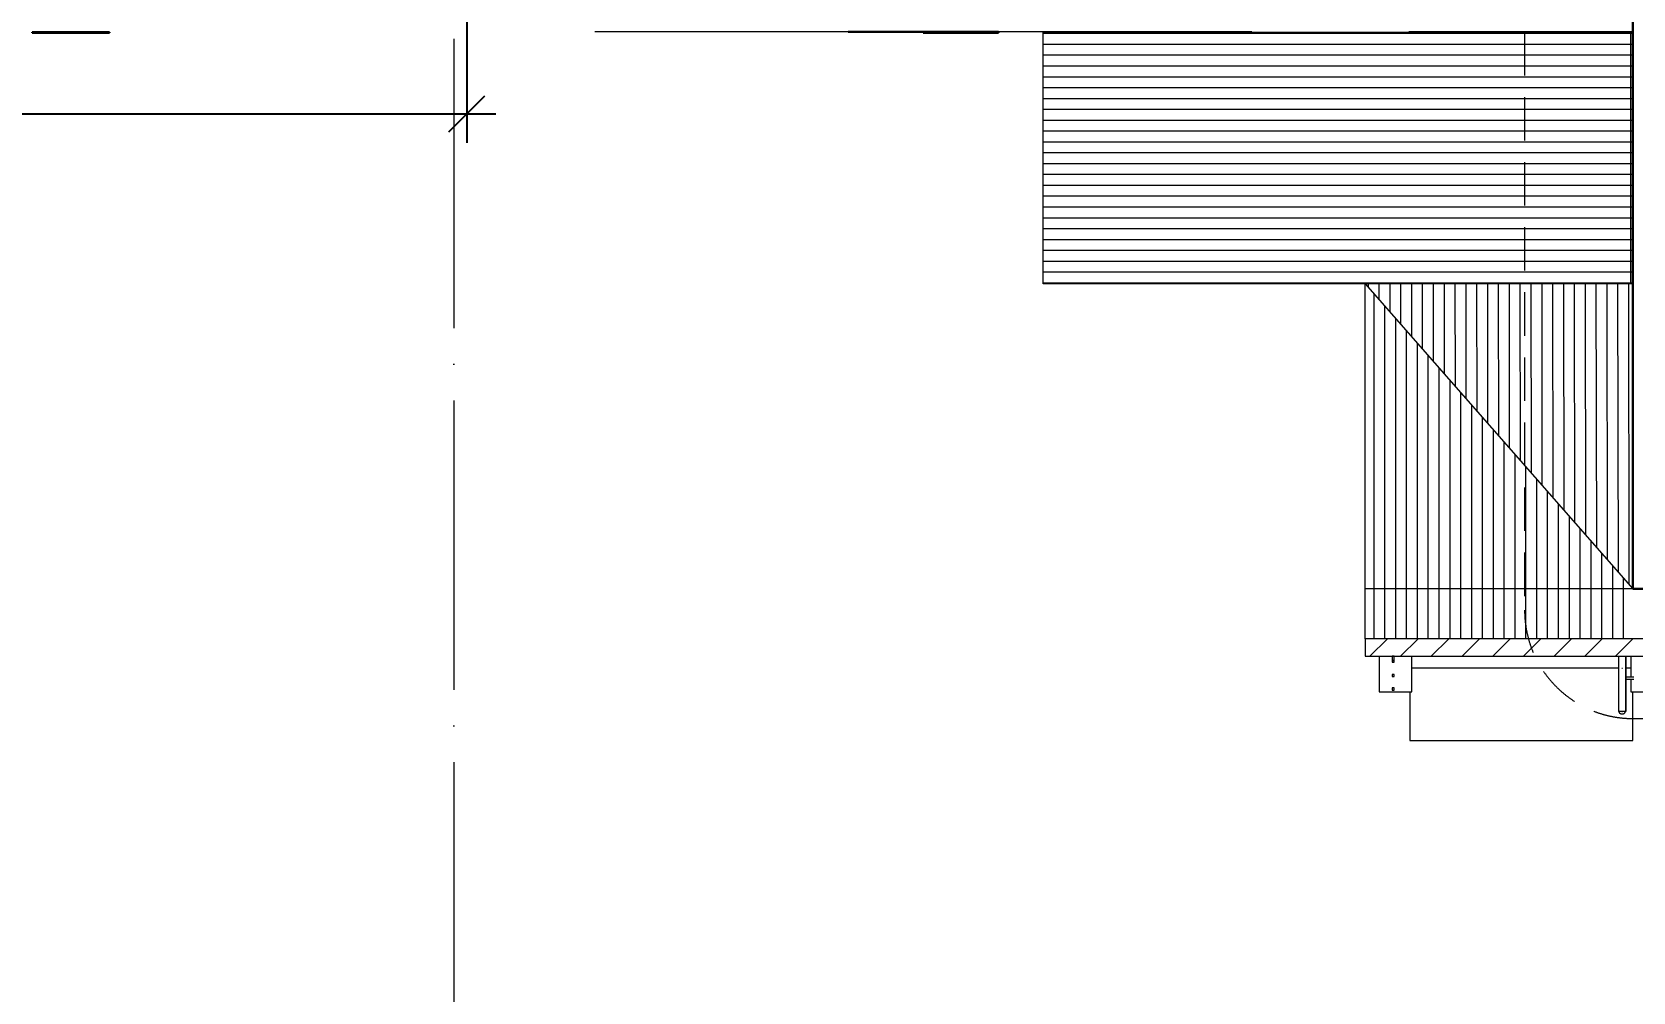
# Model space of a CAD drawing. Header units: millimetres. Extents: x -21010 to 105841, y -18351 to 135084.
# Drawn here: x 33147 to 44212, y 24735 to 31373 of the extents above; entities that cross this region are included whole.
import ezdxf

# ---------------------------------------------------------------- set-up
doc = ezdxf.new("R2010")
doc.units = ezdxf.units.MM
doc.linetypes.add('ADSK_Линия сетки', pattern=[2500, 2000, -250, 0, -250])
doc.linetypes.add('ADSK_Сверху', pattern=[450, 300, -150])
for name, color, linetype, lineweight in [('Витраж', 7, 'Continuous', 9), ('Крыша', 7, 'Continuous', 9), ('Крыша штриховка', 7, 'Continuous', 9), ('Лестницы', 7, 'Continuous', 9), ('Линии', 7, 'Continuous', 9), ('Ограждение', 7, 'Continuous', 9), ('Оси', 7, 'Continuous', 9), ('Перекрытие', 7, 'Continuous', 18), ('Стены внутренние', 7, 'Continuous', 18), ('Стены наружные', 7, 'Continuous', 18), ('Стены штриховка', 7, 'Continuous', 13)]:
    doc.layers.add(name, color=color, linetype=linetype, lineweight=lineweight)
doc.layers.add('тх разм', color=7, linetype='Continuous')
doc.styles.add('ГОСТ 2.304', font='CS_Gost2304.shx')
doc.dimstyles.new('СПДС', dxfattribs={"dimscale": 100, "dimtxt": 2.5, "dimasz": 2.5, "dimexe": 2, "dimexo": 0.625, "dimgap": 1, "dimtad": 1, "dimdec": 0, "dimtxsty": 'ГОСТ 2.304', "dimblk": 'OBLIQUE', "dimblk1": 'OBLIQUE', "dimblk2": 'OBLIQUE', "dimcen": 2.5, "dimdle": 2, "dimadec": 0, "dimazin": 2, "dimtfac": 0.75, "dimtdec": 4, "dimtmove": 1, "dimatfit": 3, "dimfxl": 1, "dimtfill": 1, "dimtolj": 1, "dimarcsym": 1})

# ---------------------------------------------------------------- blocks, each defined once
blk = doc.blocks.new('_Oblique')
at = {"color": 0, "linetype": 'ByBlock', "lineweight": -2}
blk.add_line((-0.5, -0.5), (0.5, 0.5), dxfattribs=at)
blk = doc.blocks.new('*D1161')
at = {"layer": 'Defpoints', "color": 0, "ltscale": 100, "transparency": 16777216}
for p in [(25152, 32267), (36152, 32267), (36152, 30807)]:
    blk.add_point(p, dxfattribs=at)
at = {"layer": 'тх разм', "color": 0, "lineweight": -2, "ltscale": 100, "transparency": 16777216}
for p, q in [((25152, 32204), (25152, 30607)), ((36152, 32204), (36152, 30607)), ((24952, 30807), (36352, 30807))]:
    blk.add_line(p, q, dxfattribs=at)
at = {"layer": 'тх разм', "color": 0, "lineweight": -2, "ltscale": 100, "transparency": 16777216, "xscale": 250, "yscale": 250, "zscale": 250, "rotation": 180}
blk.add_blockref('_Oblique', (25152, 30807), dxfattribs=at)
at = {"layer": 'тх разм', "color": 0, "lineweight": -2, "ltscale": 100, "transparency": 16777216, "xscale": 250, "yscale": 250, "zscale": 250}
blk.add_blockref('_Oblique', (36152, 30807), dxfattribs=at)
at = {"layer": 'тх разм', "color": 0, "ltscale": 100, "transparency": 16777216, "insert": (30652, 31032), "char_height": 250, "attachment_point": 5, "style": 'ГОСТ 2.304', "bg_fill": 3, "box_fill_scale": 1.1, "bg_fill_color": 256, "bg_fill_true_color": 13158600, "bg_fill_transparency": 0}
blk.add_mtext('\\A1;11000', dxfattribs=at)
blk = doc.blocks.new('1 этаж 21082025')
at = {"layer": 'Витраж', "lineweight": 18}
for p, q in [((48300, -16419), (48285, -16419)), ((48285, -16419), (48285, -16449)), ((48285, -16449), (48300, -16449)), ((48300, -16449), (48300, -16419)), ((48300, -16637), (48285, -16637)), ((48285, -16637), (48285, -16652)), ((48285, -16652), (48300, -16652)), ((48300, -16652), (48300, -16637))]:
    blk.add_line(p, q, dxfattribs=at)
at = {"layer": 'Витраж', "lineweight": 18, "extrusion": (0, 0, -1)}
for p, q in [((48300, -16449), (48285, -16449)), ((48285, -16449), (48285, -16459)), ((48285, -16459), (48300, -16459)), ((48300, -16459), (48300, -16449)), ((48300, -16544), (48285, -16544)), ((48285, -16544), (48285, -16559)), ((48285, -16559), (48300, -16559)), ((48300, -16559), (48300, -16544))]:
    blk.add_line(p, q, dxfattribs=at)
at = {"layer": 'Крыша'}
for p, q in [((45874, -12103), (49950, -12103)), ((45874, -13843), (45874, -12103)), ((48100, -13843), (45874, -13843)), ((48100, -13843), (49950, -13840)), ((48100, -13843), (49950, -15952)), ((48100, -16298), (48100, -13843)), ((49950, -15952), (48100, -15952))]:
    blk.add_line(p, q, dxfattribs=at)
at = {"layer": 'Крыша', "lineweight": 18}
for p, q in [((48100, -16298), (48100, -16419)), ((50260, -16298), (48100, -16298)), ((48100, -16419), (50260, -16419))]:
    blk.add_line(p, q, dxfattribs=at)
at = {"layer": 'Крыша', "linetype": 'Continuous'}
for p, q in [((48132, -16419), (48253, -16298)), ((48344, -16419), (48465, -16298)), ((48556, -16419), (48678, -16298)), ((48769, -16419), (48890, -16298)), ((48981, -16419), (49102, -16298)), ((49193, -16419), (49314, -16298)), ((49405, -16419), (49526, -16298)), ((49617, -16419), (49738, -16298)), ((49829, -16419), (49950, -16298))]:
    blk.add_line(p, q, dxfattribs=at)
at = {"layer": 'Крыша штриховка', "linetype": 'Continuous'}
for p, q in [((45874, -12111), (49950, -12111)), ((45874, -12186), (49950, -12186)), ((45874, -12261), (49950, -12261)), ((45874, -12336), (49950, -12336)), ((45874, -12411), (49950, -12411)), ((45874, -12486), (49950, -12486)), ((45874, -12561), (49950, -12561)), ((45874, -12636), (49950, -12636)), ((45874, -12711), (49950, -12711)), ((45874, -12786), (49950, -12786)), ((45874, -12861), (49950, -12861)), ((45874, -12936), (49950, -12936)), ((45874, -13011), (49950, -13011)), ((45874, -13086), (49950, -13086)), ((45874, -13161), (49950, -13161)), ((45874, -13236), (49950, -13236)), ((45874, -13311), (49950, -13311)), ((45874, -13386), (49950, -13386)), ((45874, -13461), (49950, -13461)), ((45874, -13536), (49950, -13536)), ((45874, -13611), (49950, -13611)), ((45874, -13686), (49950, -13686)), ((45874, -13761), (49950, -13761)), ((45874, -13836), (49950, -13836)), ((48119, -13843), (48119, -13864)), ((48158, -13909), (48158, -15952)), ((48194, -13843), (48194, -13950)), ((48269, -13843), (48269, -14036)), ((48344, -13843), (48344, -14121)), ((48419, -13842), (48419, -14207)), ((48494, -13842), (48494, -14292)), ((48569, -13842), (48569, -14378)), ((48644, -13842), (48645, -14464)), ((48719, -13842), (48720, -14549)), ((48794, -13842), (48795, -14635)), ((48869, -13842), (48870, -14721)), ((48944, -13842), (48945, -14806)), ((49019, -13842), (49020, -14892)), ((49094, -13841), (49095, -14978)), ((49169, -13841), (49171, -15063)), ((49244, -13841), (49246, -15149)), ((49319, -13841), (49321, -15235)), ((49394, -13841), (49396, -15320)), ((49469, -13841), (49471, -15406)), ((49544, -13841), (49546, -15492)), ((49619, -13841), (49621, -15577)), ((49694, -13840), (49697, -15663)), ((49769, -13840), (49772, -15749)), ((49844, -13840), (49847, -15834)), ((49919, -13840), (49922, -15920)), ((48233, -13995), (48233, -15952)), ((48308, -14080), (48308, -15952)), ((48383, -14166), (48383, -15952)), ((48458, -14251), (48458, -15952)), ((48533, -14337), (48533, -15952)), ((48608, -14422), (48608, -15952)), ((48683, -14508), (48683, -15952)), ((48758, -14593), (48758, -15952)), ((48833, -14679), (48833, -15952)), ((48908, -14764), (48908, -15952)), ((48983, -14850), (48983, -15952)), ((49058, -14935), (49058, -15952)), ((49133, -15021), (49133, -15952)), ((49208, -15106), (49208, -15952)), ((49283, -15192), (49283, -15952)), ((49358, -15277), (49358, -15952)), ((49433, -15363), (49433, -15952)), ((49508, -15448), (49508, -15952)), ((49583, -15534), (49583, -15952)), ((49658, -15619), (49658, -15952)), ((49733, -15705), (49733, -15952)), ((49808, -15790), (49808, -15952)), ((49883, -15876), (49883, -15952)), ((48158, -15952), (48158, -16298)), ((48233, -15952), (48233, -16298)), ((48308, -15952), (48308, -16298)), ((48383, -15952), (48383, -16298)), ((48458, -15952), (48458, -16298)), ((48533, -15952), (48533, -16298)), ((48608, -15952), (48608, -16298)), ((48683, -15952), (48683, -16298)), ((48758, -15952), (48758, -16298)), ((48833, -15952), (48833, -16298)), ((48908, -15952), (48908, -16298)), ((48983, -15952), (48983, -16298)), ((49058, -15952), (49058, -16298)), ((49133, -15952), (49133, -16298)), ((49208, -15952), (49208, -16298)), ((49283, -15952), (49283, -16298)), ((49358, -15952), (49358, -16298)), ((49433, -15952), (49433, -16298)), ((49508, -15952), (49508, -16298)), ((49583, -15952), (49583, -16298)), ((49658, -15952), (49658, -16298)), ((49733, -15952), (49733, -16298)), ((49808, -15952), (49808, -16298)), ((49883, -15952), (49883, -16298))]:
    blk.add_line(p, q, dxfattribs=at)
at = {"layer": 'Лестницы'}
for p, q in [((49850, -16500), (48421, -16500)), ((49850, -16500), (48421, -16500)), ((49935, -16500), (49900, -16500)), ((49935, -16500), (49900, -16500)), ((48408, -16665), (48408, -17000)), ((49948, -17000), (49948, -16665)), ((48408, -17000), (49948, -17000))]:
    blk.add_line(p, q, dxfattribs=at)
at = {"layer": 'Линии', "linetype": 'ADSK_Сверху'}
for p, q in [((49201, -12102), (49201, -16100)), ((49950, -16849), (56182, -16849))]:
    blk.add_line(p, q, dxfattribs=at)
blk.add_arc((49950, -16100), 749, 180, 270, dxfattribs=at)
at = {"layer": 'Ограждение'}
for p, q in [((49850, -16419), (49850, -16508)), ((49850, -16419), (49850, -16500)), ((49900, -16508), (49900, -16419)), ((49900, -16419), (49900, -16500)), ((49850, -16500), (49850, -16800)), ((49850, -16508), (49850, -16800)), ((49900, -16500), (49900, -16800)), ((49900, -16800), (49900, -16508)), ((49955, -16563), (49900, -16563)), ((49900, -16578), (49955, -16578)), ((49900, -16800), (49850, -16800)), ((49855, -16801), (49855, -16800)), ((49855, -16800), (49855, -16800)), ((49855, -16802), (49855, -16801)), ((49855, -16803), (49855, -16802)), ((49855, -16804), (49855, -16803)), ((49855, -16803), (49855, -16803)), ((49855, -16805), (49855, -16804)), ((49856, -16806), (49855, -16805)), ((49856, -16807), (49856, -16806)), ((49856, -16806), (49856, -16806)), ((49856, -16808), (49856, -16807)), ((49857, -16809), (49856, -16808)), ((49858, -16810), (49857, -16809)), ((49857, -16809), (49857, -16809)), ((49858, -16811), (49858, -16810)), ((49859, -16812), (49858, -16811)), ((49858, -16811), (49858, -16811)), ((49859, -16813), (49859, -16812)), ((49860, -16813), (49859, -16813)), ((49860, -16814), (49860, -16813)), ((49861, -16814), (49860, -16814)), ((49862, -16815), (49861, -16814)), ((49862, -16816), (49862, -16815)), ((49863, -16816), (49862, -16816)), ((49863, -16817), (49863, -16816)), ((49864, -16817), (49863, -16817)), ((49865, -16817), (49864, -16817)), ((49866, -16818), (49865, -16817)), ((49867, -16818), (49866, -16818)), ((49866, -16818), (49866, -16818)), ((49868, -16819), (49867, -16818)), ((49868, -16819), (49868, -16819)), ((49872, -16800), (49877, -16800)), ((49882, -16819), (49881, -16819)), ((49883, -16818), (49882, -16819)), ((49884, -16818), (49883, -16818)), ((49883, -16818), (49883, -16818)), ((49885, -16817), (49884, -16818)), ((49886, -16817), (49885, -16817)), ((49887, -16816), (49886, -16816)), ((49886, -16816), (49886, -16817)), ((49888, -16815), (49887, -16816)), ((49889, -16814), (49888, -16815)), ((49888, -16815), (49888, -16815)), ((49890, -16813), (49889, -16814)), ((49889, -16814), (49889, -16814)), ((49891, -16812), (49890, -16813)), ((49890, -16813), (49890, -16813)), ((49892, -16811), (49891, -16811)), ((49891, -16811), (49891, -16812)), ((49893, -16809), (49892, -16809)), ((49892, -16809), (49892, -16810)), ((49892, -16810), (49892, -16811)), ((49894, -16806), (49893, -16807)), ((49893, -16807), (49893, -16808)), ((49893, -16808), (49893, -16809)), ((49895, -16803), (49894, -16804)), ((49894, -16804), (49894, -16805)), ((49894, -16805), (49894, -16806)), ((49894, -16806), (49894, -16806)), ((49895, -16800), (49895, -16801)), ((49895, -16801), (49895, -16802)), ((49895, -16802), (49895, -16802)), ((49895, -16802), (49895, -16803)), ((49869, -16819), (49868, -16819)), ((49870, -16819), (49869, -16819)), ((49871, -16820), (49870, -16819)), ((49872, -16820), (49871, -16820)), ((49873, -16820), (49872, -16820)), ((49872, -16820), (49872, -16820)), ((49874, -16820), (49873, -16820)), ((49875, -16820), (49874, -16820)), ((49876, -16820), (49875, -16820)), ((49875, -16820), (49875, -16820)), ((49877, -16820), (49876, -16820)), ((49878, -16820), (49877, -16820)), ((49877, -16820), (49877, -16820)), ((49879, -16820), (49878, -16820)), ((49880, -16819), (49879, -16820)), ((49881, -16819), (49880, -16819)), ((49880, -16819), (49880, -16819))]:
    blk.add_line(p, q, dxfattribs=at)
blk.add_open_spline([(49873, -16500), (49874, -16500), (49875, -16500), (49876, -16500), (49877, -16500)], degree=3, dxfattribs=at)
at = {"layer": 'Оси', "linetype": 'ADSK_Линия сетки'}
blk.add_line((41800, 5351), (41800, -60626), dxfattribs=at)
at = {"layer": 'Перекрытие', "color": 49, "true_color": 0x464646}
for p, q in [((48195, -16419), (48195, -16665)), ((48421, -16665), (48421, -16419)), ((49935, -16419), (49935, -16563)), ((49935, -16577), (49935, -16665)), ((48195, -16665), (48421, -16665)), ((49935, -16665), (50161, -16665))]:
    blk.add_line(p, q, dxfattribs=at)
at = {"layer": 'Стены внутренние', "lineweight": 30}
for p, q in [((49950, -11960), (49950, -15952)), ((44525, -12102), (45045, -12102)), ((49950, -15952), (52047, -15952))]:
    blk.add_line(p, q, dxfattribs=at)
at = {"layer": 'Стены внутренние'}
for p, q in [((44525, -12102), (42775, -12102)), ((47315, -12102), (45565, -12102)), ((49950, -12102), (48400, -12102))]:
    blk.add_line(p, q, dxfattribs=at)
at = {"layer": 'Стены внутренние', "linetype": 'Continuous', "lineweight": 9}
for p, q in [((49952, -12573), (49950, -12577)), ((49952, -14314), (49950, -14311)), ((49952, -15622), (49950, -15625))]:
    blk.add_line(p, q, dxfattribs=at)
at = {"layer": 'Стены наружные', "lineweight": 30}
for p, q in [((39420, -12103), (38885, -12103)), ((38885, -12103), (38885, -12108)), ((38885, -12108), (39420, -12108)), ((39420, -12108), (39420, -12103)), ((45565, -12102), (45045, -12102)), ((45045, -12102), (45045, -12107)), ((45045, -12107), (45565, -12107)), ((45565, -12107), (45565, -12102))]:
    blk.add_line(p, q, dxfattribs=at)
at = {"layer": 'Стены наружные', "linetype": 'Continuous', "lineweight": 9}
for p, q in [((38961, -12103), (38958, -12108)), ((39175, -12108), (39172, -12103))]:
    blk.add_line(p, q, dxfattribs=at)
at = {"layer": 'Стены наружные'}
blk.add_line((49935, -13840), (49935, -12102), dxfattribs=at)
at = {"layer": 'Стены штриховка'}
blk.add_line((52047, -15950), (49950, -15950), dxfattribs=at)

msp = doc.modelspace()

# ---------------------------------------------------------------- block references
msp.add_blockref('1 этаж 21082025', (-5738, 43475))

# ---------------------------------------------------------------- next in the draw order: dimensions: what is measured, and where the dimension line sits
at = {"layer": 'тх разм', "ltscale": 100}
dim = msp.add_linear_dim(base=(36151.5, 30806.7), p1=(25151.5, 32266.6), p2=(36151.5, 32266.6), dimstyle='СПДС', dxfattribs=at)
dim.commit()
dim.dimension.update_dxf_attribs({"geometry": '*D1161', "text_midpoint": (30651.5, 31031.7)})

doc.saveas('drawing.dxf')
